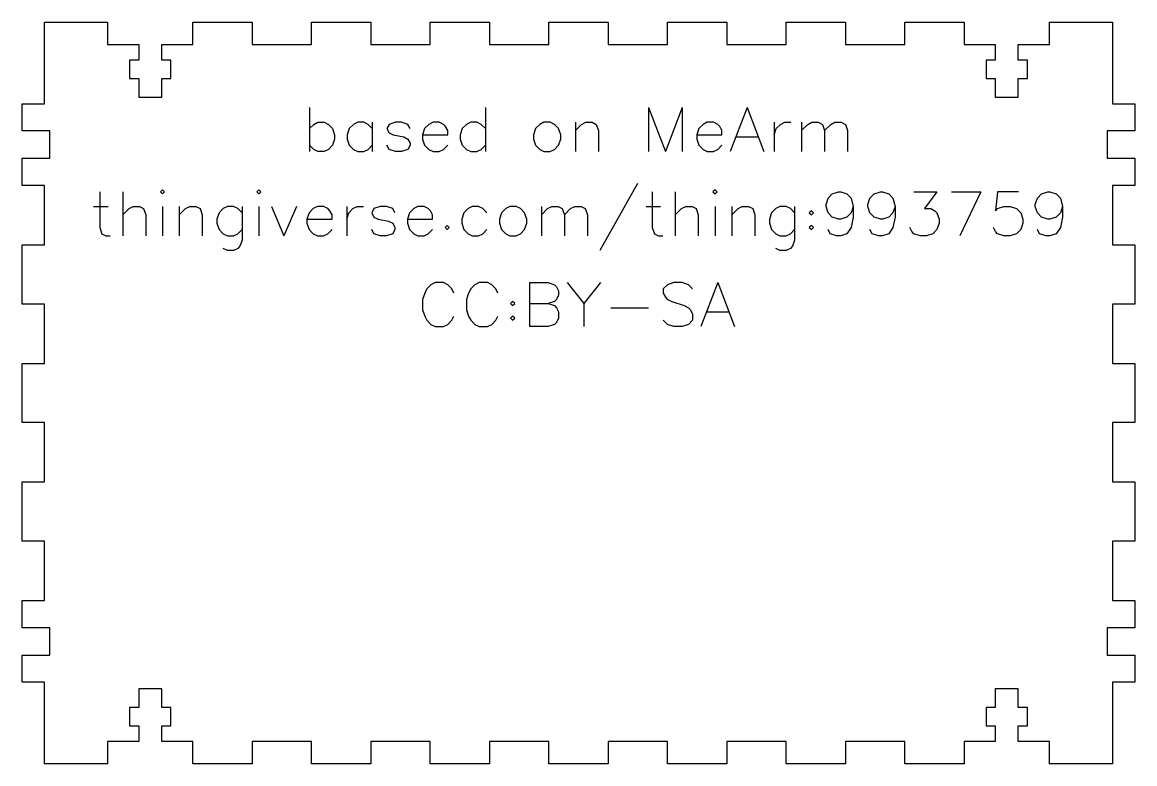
# Model space of a CAD drawing. Extents: x 0 to 304, y 0 to 201.
# Drawn here: x 153.8 to 303.8, y 0.1 to 100.1 of the extents above; entities that cross this region are included whole.
import ezdxf

# ---------------------------------------------------------------- set-up
doc = ezdxf.new("R2010")
doc.units = 0
doc.layers.get('0').update_dxf_attribs({"linetype": 'CONTINUOUS'})

msp = doc.modelspace()

# ---------------------------------------------------------------- linework, layer by layer
at = {"color": 1}
for p, q in [((156.768, 89.1275), (156.768, 100.127)), ((156.768, 100.127), (165.269, 100.127)), ((165.269, 100.127), (165.269, 97.1268)), ((176.769, 97.1268), (176.769, 100.127)), ((176.769, 100.127), (184.769, 100.127)), ((184.769, 100.127), (184.769, 97.1268)), ((192.768, 97.1268), (192.768, 100.127)), ((192.768, 100.127), (200.769, 100.127)), ((200.769, 100.127), (200.769, 97.1268)), ((208.769, 97.1268), (208.769, 100.127)), ((208.769, 100.127), (216.768, 100.127)), ((216.768, 100.127), (216.768, 97.1268)), ((224.769, 97.1268), (224.769, 100.127)), ((224.769, 100.127), (232.768, 100.127)), ((232.768, 100.127), (232.768, 97.1268)), ((240.769, 97.1268), (240.769, 100.127)), ((240.769, 100.127), (248.769, 100.127)), ((248.769, 100.127), (248.769, 97.1268)), ((256.769, 97.1268), (256.769, 100.127)), ((256.769, 100.127), (264.769, 100.127)), ((264.769, 100.127), (264.769, 97.1268)), ((272.769, 97.1268), (272.769, 100.127)), ((272.769, 100.127), (280.768, 100.127)), ((280.768, 100.127), (280.768, 97.1268)), ((292.269, 97.1268), (292.269, 100.127)), ((292.269, 100.127), (300.769, 100.127)), ((300.769, 100.127), (300.769, 89.1275)), ((165.269, 97.1268), (169.468, 97.1268)), ((169.468, 97.1268), (169.468, 95.0267)), ((172.569, 95.0267), (172.569, 97.1268)), ((172.569, 97.1268), (176.769, 97.1268)), ((184.769, 97.1268), (192.768, 97.1268)), ((200.769, 97.1268), (208.769, 97.1268)), ((216.768, 97.1268), (224.769, 97.1268)), ((232.768, 97.1268), (240.769, 97.1268)), ((248.769, 97.1268), (256.769, 97.1268)), ((264.769, 97.1268), (272.769, 97.1268)), ((280.768, 97.1268), (284.969, 97.1268)), ((284.969, 97.1268), (284.969, 95.0267)), ((288.069, 95.0267), (288.069, 97.1268)), ((288.069, 97.1268), (292.269, 97.1268)), ((169.468, 95.0267), (168.219, 95.0267)), ((168.219, 95.0267), (168.219, 92.5269)), ((173.819, 95.0267), (172.569, 95.0267)), ((173.819, 92.5269), (173.819, 95.0267)), ((284.969, 95.0267), (283.719, 95.0267)), ((283.719, 95.0267), (283.719, 92.5269)), ((289.319, 95.0267), (288.069, 95.0267)), ((289.319, 92.5269), (289.319, 95.0267)), ((168.219, 92.5269), (169.468, 92.5269)), ((169.468, 92.5269), (169.468, 90.0271)), ((172.569, 90.0271), (172.569, 92.5269)), ((172.569, 92.5269), (173.819, 92.5269)), ((283.719, 92.5269), (284.969, 92.5269)), ((284.969, 92.5269), (284.969, 90.0271)), ((288.069, 90.0271), (288.069, 92.5269)), ((288.069, 92.5269), (289.319, 92.5269)), ((169.468, 90.0271), (172.569, 90.0271)), ((284.969, 90.0271), (288.069, 90.0271)), ((153.768, 85.477), (153.768, 89.1275)), ((153.768, 89.1275), (156.768, 89.1275)), ((300.769, 89.1275), (303.769, 89.1275)), ((303.769, 89.1275), (303.769, 85.477)), ((157.468, 85.477), (153.768, 85.477)), ((157.468, 81.7771), (157.468, 85.477)), ((303.769, 85.477), (300.069, 85.477)), ((300.069, 85.477), (300.069, 81.7771)), ((153.768, 78.1265), (153.768, 81.7771)), ((153.768, 81.7771), (157.468, 81.7771)), ((300.069, 81.7771), (303.769, 81.7771)), ((303.769, 81.7771), (303.769, 78.1265)), ((156.768, 78.1265), (153.768, 78.1265)), ((156.768, 70.1269), (156.768, 78.1265)), ((303.769, 78.1265), (300.769, 78.1265)), ((300.769, 78.1265), (300.769, 70.1269)), ((153.768, 62.1273), (153.768, 70.1269)), ((153.768, 70.1269), (156.768, 70.1269)), ((300.769, 70.1269), (303.769, 70.1269)), ((303.769, 70.1269), (303.769, 62.1273)), ((156.768, 62.1273), (153.768, 62.1273)), ((156.768, 54.1267), (156.768, 62.1273)), ((303.769, 62.1273), (300.769, 62.1273)), ((300.769, 62.1273), (300.769, 54.1267)), ((153.768, 46.1271), (153.768, 54.1267)), ((153.768, 54.1267), (156.768, 54.1267)), ((300.769, 54.1267), (303.769, 54.1267)), ((303.769, 54.1267), (303.769, 46.1271)), ((156.768, 46.1271), (153.768, 46.1271)), ((156.768, 38.1275), (156.768, 46.1271)), ((303.769, 46.1271), (300.769, 46.1271)), ((300.769, 46.1271), (300.769, 38.1275)), ((153.768, 30.1267), (153.768, 38.1275)), ((153.768, 38.1275), (156.768, 38.1275)), ((300.769, 38.1275), (303.769, 38.1275)), ((303.769, 38.1275), (303.769, 30.1267)), ((156.768, 30.1267), (153.768, 30.1267)), ((156.768, 22.1272), (156.768, 30.1267)), ((303.769, 30.1267), (300.769, 30.1267)), ((300.769, 30.1267), (300.769, 22.1272)), ((153.768, 18.4767), (153.768, 22.1272)), ((153.768, 22.1272), (156.768, 22.1272)), ((300.769, 22.1272), (303.769, 22.1272)), ((303.769, 22.1272), (303.769, 18.4767)), ((157.468, 18.4767), (153.768, 18.4767)), ((157.468, 14.7767), (157.468, 18.4767)), ((303.769, 18.4767), (300.069, 18.4767)), ((300.069, 18.4767), (300.069, 14.7767)), ((153.768, 11.1277), (153.768, 14.7767)), ((153.768, 14.7767), (157.468, 14.7767)), ((300.069, 14.7767), (303.769, 14.7767)), ((303.769, 14.7767), (303.769, 11.1277)), ((156.768, 11.1277), (153.768, 11.1277)), ((156.768, 0.12678), (156.768, 11.1277)), ((303.769, 11.1277), (300.769, 11.1277)), ((300.769, 11.1277), (300.769, 0.12678)), ((172.569, 10.2264), (169.468, 10.2264)), ((169.468, 10.2264), (169.468, 7.72664)), ((172.569, 7.72664), (172.569, 10.2264)), ((288.069, 10.2264), (284.969, 10.2264)), ((284.969, 10.2264), (284.969, 7.72664)), ((288.069, 7.72664), (288.069, 10.2264)), ((169.468, 7.72664), (168.219, 7.72664)), ((168.219, 7.72664), (168.219, 5.2269)), ((173.819, 7.72664), (172.569, 7.72664)), ((173.819, 5.2269), (173.819, 7.72664)), ((284.969, 7.72664), (283.719, 7.72664)), ((283.719, 7.72664), (283.719, 5.2269)), ((289.319, 7.72664), (288.069, 7.72664)), ((289.319, 5.2269), (289.319, 7.72664)), ((168.219, 5.2269), (169.468, 5.2269)), ((169.468, 5.2269), (169.468, 3.12677)), ((172.569, 3.12677), (172.569, 5.2269)), ((172.569, 5.2269), (173.819, 5.2269)), ((283.719, 5.2269), (284.969, 5.2269)), ((284.969, 5.2269), (284.969, 3.12677)), ((288.069, 3.12677), (288.069, 5.2269)), ((288.069, 5.2269), (289.319, 5.2269)), ((169.468, 3.12677), (165.269, 3.12677)), ((165.269, 3.12677), (165.269, 0.12678)), ((176.769, 3.12677), (172.569, 3.12677)), ((176.769, 0.12678), (176.769, 3.12677)), ((192.768, 3.12677), (184.769, 3.12677)), ((184.769, 3.12677), (184.769, 0.12678)), ((192.768, 0.12678), (192.768, 3.12677)), ((208.769, 3.12677), (200.769, 3.12677)), ((200.769, 3.12677), (200.769, 0.12678)), ((208.769, 0.12678), (208.769, 3.12677)), ((224.769, 3.12677), (216.768, 3.12677)), ((216.768, 3.12677), (216.768, 0.12678)), ((224.769, 0.12678), (224.769, 3.12677)), ((240.769, 3.12677), (232.768, 3.12677)), ((232.768, 3.12677), (232.768, 0.12678)), ((240.769, 0.12678), (240.769, 3.12677)), ((256.769, 3.12677), (248.769, 3.12677)), ((248.769, 3.12677), (248.769, 0.12678)), ((256.769, 0.12678), (256.769, 3.12677)), ((272.769, 3.12677), (264.769, 3.12677)), ((264.769, 3.12677), (264.769, 0.12678)), ((272.769, 0.12678), (272.769, 3.12677)), ((284.969, 3.12677), (280.768, 3.12677)), ((280.768, 3.12677), (280.768, 0.12678)), ((292.269, 3.12677), (288.069, 3.12677)), ((292.269, 0.12678), (292.269, 3.12677)), ((165.269, 0.12678), (156.768, 0.12678)), ((184.769, 0.12678), (176.769, 0.12678)), ((200.769, 0.12678), (192.768, 0.12678)), ((216.768, 0.12678), (208.769, 0.12678)), ((232.768, 0.12678), (224.769, 0.12678)), ((248.769, 0.12678), (240.769, 0.12678)), ((264.769, 0.12678), (256.769, 0.12678)), ((280.768, 0.12678), (272.769, 0.12678)), ((300.769, 0.12678), (292.269, 0.12678))]:
    msp.add_line(p, q, dxfattribs=at)
at = {"color": 0}
for p, q in [((192.504, 88.6107), (192.504, 82.6851)), ((216.21, 88.6107), (216.21, 82.6851)), ((238.223, 88.6107), (238.223, 82.6851)), ((238.223, 88.6107), (240.482, 82.6851)), ((242.739, 88.6107), (240.482, 82.6851)), ((242.739, 88.6107), (242.739, 82.6851)), ((251.488, 88.6107), (249.23, 82.6851)), ((251.488, 88.6107), (253.745, 82.6851)), ((192.504, 85.7885), (193.067, 86.3533)), ((193.067, 86.3533), (193.632, 86.6359)), ((193.632, 86.6359), (194.478, 86.6359)), ((194.478, 86.6359), (195.043, 86.3533)), ((195.043, 86.3533), (195.608, 85.7885)), ((195.608, 85.7885), (195.889, 84.9422)), ((197.866, 85.7885), (197.583, 84.9422)), ((198.43, 86.3533), (197.866, 85.7885)), ((198.994, 86.6359), (198.43, 86.3533)), ((199.842, 86.6359), (198.994, 86.6359)), ((200.405, 86.3533), (199.842, 86.6359)), ((200.97, 85.7885), (200.405, 86.3533)), ((200.97, 86.6359), (200.97, 82.6851)), ((203.228, 86.3533), (202.945, 85.7885)), ((202.945, 85.7885), (203.228, 85.2248)), ((204.075, 86.6359), (203.228, 86.3533)), ((204.921, 86.6359), (204.075, 86.6359)), ((205.767, 86.3533), (204.921, 86.6359)), ((206.05, 85.7885), (205.767, 86.3533)), ((208.026, 85.7885), (207.743, 84.9422)), ((208.589, 86.3533), (208.026, 85.7885)), ((209.155, 86.6359), (208.589, 86.3533)), ((210, 86.6359), (209.155, 86.6359)), ((210.566, 86.3533), (210, 86.6359)), ((210.848, 86.0707), (210.566, 86.3533)), ((211.13, 85.5073), (210.848, 86.0707)), ((211.13, 84.9422), (211.13, 85.5073)), ((213.105, 85.7885), (212.823, 84.9422)), ((213.67, 86.3533), (213.105, 85.7885)), ((214.234, 86.6359), (213.67, 86.3533)), ((215.082, 86.6359), (214.234, 86.6359)), ((215.645, 86.3533), (215.082, 86.6359)), ((216.21, 85.7885), (215.645, 86.3533)), ((222.983, 85.7885), (222.7, 84.9422)), ((223.548, 86.3533), (222.983, 85.7885)), ((224.112, 86.6359), (223.548, 86.3533)), ((224.959, 86.6359), (224.112, 86.6359)), ((225.523, 86.3533), (224.959, 86.6359)), ((226.088, 85.7885), (225.523, 86.3533)), ((226.37, 84.9422), (226.088, 85.7885)), ((228.345, 86.6359), (228.345, 82.6851)), ((228.345, 85.5073), (229.193, 86.3533)), ((229.193, 86.3533), (229.756, 86.6359)), ((229.756, 86.6359), (230.604, 86.6359)), ((230.604, 86.6359), (231.167, 86.3533)), ((231.167, 86.3533), (231.45, 85.5073)), ((231.45, 85.5073), (231.45, 82.6851)), ((244.997, 85.7885), (244.715, 84.9422)), ((245.561, 86.3533), (244.997, 85.7885)), ((246.126, 86.6359), (245.561, 86.3533)), ((246.972, 86.6359), (246.126, 86.6359)), ((247.537, 86.3533), (246.972, 86.6359)), ((247.819, 86.0707), (247.537, 86.3533)), ((248.1, 85.5073), (247.819, 86.0707)), ((248.1, 84.9422), (248.1, 85.5073)), ((255.156, 86.6359), (255.156, 82.6851)), ((255.156, 84.9422), (255.439, 85.7885)), ((255.439, 85.7885), (256.004, 86.3533)), ((256.004, 86.3533), (256.567, 86.6359)), ((256.567, 86.6359), (257.415, 86.6359)), ((258.826, 86.6359), (258.826, 82.6851)), ((258.826, 85.5073), (259.672, 86.3533)), ((259.672, 86.3533), (260.237, 86.6359)), ((260.237, 86.6359), (261.083, 86.6359)), ((261.083, 86.6359), (261.648, 86.3533)), ((261.648, 86.3533), (261.93, 85.5073)), ((261.93, 85.5073), (262.777, 86.3533)), ((261.93, 85.5073), (261.93, 82.6851)), ((262.777, 86.3533), (263.342, 86.6359)), ((263.342, 86.6359), (264.188, 86.6359)), ((264.188, 86.6359), (264.753, 86.3533)), ((264.753, 86.3533), (265.034, 85.5073)), ((265.034, 85.5073), (265.034, 82.6851)), ((195.889, 84.3774), (195.608, 83.5311)), ((195.889, 84.9422), (195.889, 84.3774)), ((197.583, 84.9422), (197.583, 84.3774)), ((197.583, 84.3774), (197.866, 83.5311)), ((203.228, 85.2248), (203.793, 84.9422)), ((203.793, 84.9422), (205.204, 84.6596)), ((205.204, 84.6596), (205.767, 84.3774)), ((205.767, 84.3774), (206.05, 83.8137)), ((207.743, 84.9422), (211.13, 84.9422)), ((207.743, 84.9422), (207.743, 84.3774)), ((207.743, 84.3774), (208.026, 83.5311)), ((212.823, 84.9422), (212.823, 84.3774)), ((212.823, 84.3774), (213.105, 83.5311)), ((222.7, 84.9422), (222.7, 84.3774)), ((222.7, 84.3774), (222.983, 83.5311)), ((226.088, 83.5311), (226.37, 84.3774)), ((226.37, 84.3774), (226.37, 84.9422)), ((244.715, 84.9422), (248.1, 84.9422)), ((244.715, 84.9422), (244.715, 84.3774)), ((244.715, 84.3774), (244.997, 83.5311)), ((250.077, 84.6596), (252.899, 84.6596)), ((193.067, 82.9663), (192.504, 83.5311)), ((193.632, 82.6851), (193.067, 82.9663)), ((194.478, 82.6851), (193.632, 82.6851)), ((195.043, 82.9663), (194.478, 82.6851)), ((195.608, 83.5311), (195.043, 82.9663)), ((197.866, 83.5311), (198.43, 82.9663)), ((198.43, 82.9663), (198.994, 82.6851)), ((198.994, 82.6851), (199.842, 82.6851)), ((199.842, 82.6851), (200.405, 82.9663)), ((200.405, 82.9663), (200.97, 83.5311)), ((203.228, 82.9663), (202.945, 83.5311)), ((204.075, 82.6851), (203.228, 82.9663)), ((204.921, 82.6851), (204.075, 82.6851)), ((205.767, 82.9663), (204.921, 82.6851)), ((206.05, 83.5311), (205.767, 82.9663)), ((206.05, 83.8137), (206.05, 83.5311)), ((208.026, 83.5311), (208.589, 82.9663)), ((208.589, 82.9663), (209.155, 82.6851)), ((209.155, 82.6851), (210, 82.6851)), ((210, 82.6851), (210.566, 82.9663)), ((210.566, 82.9663), (211.13, 83.5311)), ((213.105, 83.5311), (213.67, 82.9663)), ((213.67, 82.9663), (214.234, 82.6851)), ((214.234, 82.6851), (215.082, 82.6851)), ((215.082, 82.6851), (215.645, 82.9663)), ((215.645, 82.9663), (216.21, 83.5311)), ((222.983, 83.5311), (223.548, 82.9663)), ((223.548, 82.9663), (224.112, 82.6851)), ((224.112, 82.6851), (224.959, 82.6851)), ((224.959, 82.6851), (225.523, 82.9663)), ((225.523, 82.9663), (226.088, 83.5311)), ((244.997, 83.5311), (245.561, 82.9663)), ((245.561, 82.9663), (246.126, 82.6851)), ((246.126, 82.6851), (246.972, 82.6851)), ((246.972, 82.6851), (247.537, 82.9663)), ((247.537, 82.9663), (248.1, 83.5311)), ((236.741, 78.3773), (231.662, 69.3455)), ((164.211, 77.2488), (164.211, 72.4503)), ((167.314, 77.2488), (167.314, 71.3218)), ((172.678, 77.531), (172.395, 77.2488)), ((172.395, 77.2488), (172.678, 76.9662)), ((172.959, 77.2488), (172.678, 77.531)), ((172.678, 76.9662), (172.959, 77.2488)), ((185.659, 77.531), (185.378, 77.2488)), ((185.378, 77.2488), (185.659, 76.9662)), ((185.941, 77.2488), (185.659, 77.531)), ((185.659, 76.9662), (185.941, 77.2488)), ((238.718, 77.2488), (238.718, 72.4503)), ((241.822, 77.2488), (241.822, 71.3218)), ((247.184, 77.531), (246.902, 77.2488)), ((246.902, 77.2488), (247.184, 76.9662)), ((247.467, 77.2488), (247.184, 77.531)), ((247.184, 76.9662), (247.467, 77.2488)), ((262.424, 76.4011), (262.989, 76.9662)), ((262.989, 76.9662), (263.835, 77.2488)), ((263.835, 77.2488), (264.118, 77.2488)), ((264.118, 77.2488), (264.964, 76.9662)), ((264.964, 76.9662), (265.529, 76.4011)), ((268.068, 76.4011), (268.633, 76.9662)), ((268.633, 76.9662), (269.48, 77.2488)), ((269.48, 77.2488), (269.762, 77.2488)), ((269.762, 77.2488), (270.608, 76.9662)), ((270.608, 76.9662), (271.173, 76.4011)), ((273.995, 77.2488), (277.1, 77.2488)), ((277.1, 77.2488), (275.407, 74.99)), ((279.075, 77.2488), (283.025, 77.2488)), ((283.025, 77.2488), (280.203, 71.3218)), ((285.284, 77.2488), (285.002, 74.7088)), ((288.107, 77.2488), (285.284, 77.2488)), ((290.646, 76.4011), (291.211, 76.9662)), ((291.211, 76.9662), (292.057, 77.2488)), ((292.057, 77.2488), (292.34, 77.2488)), ((292.34, 77.2488), (293.186, 76.9662)), ((293.186, 76.9662), (293.751, 76.4011)), ((163.364, 75.2725), (165.34, 75.2725)), ((168.162, 74.99), (168.726, 75.2725)), ((168.726, 75.2725), (169.573, 75.2725)), ((169.573, 75.2725), (170.137, 74.99)), ((172.678, 75.2725), (172.678, 71.3218)), ((174.935, 75.2725), (174.935, 71.3218)), ((175.781, 74.99), (176.346, 75.2725)), ((176.346, 75.2725), (177.192, 75.2725)), ((177.192, 75.2725), (177.757, 74.99)), ((181.425, 75.2725), (180.862, 74.99)), ((182.273, 75.2725), (181.425, 75.2725)), ((182.837, 74.99), (182.273, 75.2725)), ((183.402, 75.2725), (183.402, 70.7566)), ((185.659, 75.2725), (185.659, 71.3218)), ((187.353, 75.2725), (189.046, 71.3218)), ((190.74, 75.2725), (189.046, 71.3218)), ((193.562, 75.2725), (192.997, 74.99)), ((194.408, 75.2725), (193.562, 75.2725)), ((194.973, 74.99), (194.408, 75.2725)), ((197.513, 75.2725), (197.513, 71.3218)), ((198.359, 74.99), (198.924, 75.2725)), ((198.924, 75.2725), (199.77, 75.2725)), ((202.029, 75.2725), (201.181, 74.99)), ((202.875, 75.2725), (202.029, 75.2725)), ((203.722, 74.99), (202.875, 75.2725)), ((207.108, 75.2725), (206.544, 74.99)), ((207.955, 75.2725), (207.108, 75.2725)), ((208.519, 74.99), (207.955, 75.2725)), ((214.446, 75.2725), (213.881, 74.99)), ((215.292, 75.2725), (214.446, 75.2725)), ((215.857, 74.99), (215.292, 75.2725)), ((219.525, 75.2725), (218.962, 74.99)), ((220.373, 75.2725), (219.525, 75.2725)), ((220.937, 74.99), (220.373, 75.2725)), ((223.759, 75.2725), (223.759, 71.3218)), ((224.607, 74.99), (225.17, 75.2725)), ((225.17, 75.2725), (226.018, 75.2725)), ((226.018, 75.2725), (226.581, 74.99)), ((227.711, 74.99), (228.275, 75.2725)), ((228.275, 75.2725), (229.122, 75.2725)), ((229.122, 75.2725), (229.686, 74.99)), ((237.87, 75.2725), (239.846, 75.2725)), ((242.668, 74.99), (243.233, 75.2725)), ((243.233, 75.2725), (244.08, 75.2725)), ((244.08, 75.2725), (244.644, 74.99)), ((247.184, 75.2725), (247.184, 71.3218)), ((249.441, 75.2725), (249.441, 71.3218)), ((250.289, 74.99), (250.853, 75.2725)), ((250.853, 75.2725), (251.7, 75.2725)), ((251.7, 75.2725), (252.264, 74.99)), ((255.933, 75.2725), (255.368, 74.99)), ((256.78, 75.2725), (255.933, 75.2725)), ((257.344, 74.99), (256.78, 75.2725)), ((257.908, 75.2725), (257.908, 70.7566)), ((262.141, 75.5551), (262.424, 76.4011)), ((262.141, 75.2725), (262.141, 75.5551)), ((262.424, 74.4266), (262.141, 75.2725)), ((265.529, 76.4011), (265.811, 75.2725)), ((265.811, 75.2725), (265.529, 74.4266)), ((265.811, 75.2725), (265.811, 73.8614)), ((267.786, 75.5551), (268.068, 76.4011)), ((267.786, 75.2725), (267.786, 75.5551)), ((268.068, 74.4266), (267.786, 75.2725)), ((271.173, 76.4011), (271.455, 75.2725)), ((271.455, 75.2725), (271.173, 74.4266)), ((271.455, 75.2725), (271.455, 73.8614)), ((285.284, 74.99), (286.13, 75.2725)), ((286.13, 75.2725), (286.978, 75.2725)), ((286.978, 75.2725), (287.824, 74.99)), ((290.364, 75.5551), (290.646, 76.4011)), ((290.364, 75.2725), (290.364, 75.5551)), ((290.646, 74.4266), (290.364, 75.2725)), ((293.751, 76.4011), (294.033, 75.2725)), ((294.033, 75.2725), (293.751, 74.4266)), ((294.033, 75.2725), (294.033, 73.8614)), ((167.314, 74.144), (168.162, 74.99)), ((170.137, 74.99), (170.419, 74.144)), ((170.419, 74.144), (170.419, 71.3218)), ((174.935, 74.144), (175.781, 74.99)), ((177.757, 74.99), (178.04, 74.144)), ((178.04, 74.144), (178.04, 71.3218)), ((180.297, 74.4266), (180.014, 73.5789)), ((180.014, 73.5789), (180.014, 73.0155)), ((180.862, 74.99), (180.297, 74.4266)), ((183.402, 74.4266), (182.837, 74.99)), ((192.433, 74.4266), (192.151, 73.5789)), ((192.151, 73.5789), (195.537, 73.5789)), ((192.151, 73.5789), (192.151, 73.0155)), ((192.997, 74.99), (192.433, 74.4266)), ((195.255, 74.7088), (194.973, 74.99)), ((195.537, 74.144), (195.255, 74.7088)), ((195.537, 73.5789), (195.537, 74.144)), ((197.513, 73.5789), (197.795, 74.4266)), ((197.795, 74.4266), (198.359, 74.99)), ((201.181, 74.99), (200.9, 74.4266)), ((200.9, 74.4266), (201.181, 73.8614)), ((201.181, 73.8614), (201.746, 73.5789)), ((201.746, 73.5789), (203.157, 73.2977)), ((204.003, 74.4266), (203.722, 74.99)), ((205.98, 74.4266), (205.697, 73.5789)), ((205.697, 73.5789), (209.084, 73.5789)), ((205.697, 73.5789), (205.697, 73.0155)), ((206.544, 74.99), (205.98, 74.4266)), ((208.802, 74.7088), (208.519, 74.99)), ((209.084, 74.144), (208.802, 74.7088)), ((209.084, 73.5789), (209.084, 74.144)), ((213.318, 74.4266), (213.035, 73.5789)), ((213.035, 73.5789), (213.035, 73.0155)), ((213.881, 74.99), (213.318, 74.4266)), ((216.422, 74.4266), (215.857, 74.99)), ((218.397, 74.4266), (218.114, 73.5789)), ((218.114, 73.5789), (218.114, 73.0155)), ((218.962, 74.99), (218.397, 74.4266)), ((221.502, 74.4266), (220.937, 74.99)), ((221.784, 73.5789), (221.502, 74.4266)), ((221.784, 73.0155), (221.784, 73.5789)), ((223.759, 74.144), (224.607, 74.99)), ((226.581, 74.99), (226.864, 74.144)), ((226.864, 74.144), (227.711, 74.99)), ((226.864, 74.144), (226.864, 71.3218)), ((229.686, 74.99), (229.968, 74.144)), ((229.968, 74.144), (229.968, 71.3218)), ((241.822, 74.144), (242.668, 74.99)), ((244.644, 74.99), (244.925, 74.144)), ((244.925, 74.144), (244.925, 71.3218)), ((249.441, 74.144), (250.289, 74.99)), ((252.264, 74.99), (252.546, 74.144)), ((252.546, 74.144), (252.546, 71.3218)), ((254.803, 74.4266), (254.522, 73.5789)), ((254.522, 73.5789), (254.522, 73.0155)), ((255.368, 74.99), (254.803, 74.4266)), ((257.908, 74.4266), (257.344, 74.99)), ((260.167, 74.7088), (259.884, 74.4266)), ((259.884, 74.4266), (260.167, 74.144)), ((260.448, 74.4266), (260.167, 74.7088)), ((260.167, 74.144), (260.448, 74.4266)), ((262.989, 73.8614), (262.424, 74.4266)), ((263.835, 73.5789), (262.989, 73.8614)), ((264.118, 73.5789), (263.835, 73.5789)), ((264.964, 73.8614), (264.118, 73.5789)), ((265.529, 74.4266), (264.964, 73.8614)), ((265.811, 73.8614), (265.529, 72.4503)), ((268.633, 73.8614), (268.068, 74.4266)), ((269.48, 73.5789), (268.633, 73.8614)), ((269.762, 73.5789), (269.48, 73.5789)), ((270.608, 73.8614), (269.762, 73.5789)), ((271.173, 74.4266), (270.608, 73.8614)), ((271.455, 73.8614), (271.173, 72.4503)), ((275.407, 74.99), (276.253, 74.99)), ((276.253, 74.99), (276.818, 74.7088)), ((276.818, 74.7088), (277.1, 74.4266)), ((277.1, 74.4266), (277.381, 73.5789)), ((277.381, 73.5789), (277.381, 73.0155)), ((285.002, 74.7088), (285.284, 74.99)), ((287.824, 74.99), (288.389, 74.4266)), ((288.389, 74.4266), (288.67, 73.5789)), ((288.67, 73.5789), (288.67, 73.0155)), ((291.211, 73.8614), (290.646, 74.4266)), ((292.057, 73.5789), (291.211, 73.8614)), ((292.34, 73.5789), (292.057, 73.5789)), ((293.186, 73.8614), (292.34, 73.5789)), ((293.751, 74.4266), (293.186, 73.8614)), ((294.033, 73.8614), (293.751, 72.4503)), ((164.211, 72.4503), (164.492, 71.6044)), ((180.014, 73.0155), (180.297, 72.1678)), ((180.297, 72.1678), (180.862, 71.6044)), ((182.837, 71.6044), (183.402, 72.1678)), ((192.151, 73.0155), (192.433, 72.1678)), ((192.433, 72.1678), (192.997, 71.6044)), ((194.973, 71.6044), (195.537, 72.1678)), ((201.181, 71.6044), (200.9, 72.1678)), ((203.157, 73.2977), (203.722, 73.0155)), ((203.722, 73.0155), (204.003, 72.4503)), ((204.003, 72.1678), (203.722, 71.6044)), ((204.003, 72.4503), (204.003, 72.1678)), ((205.697, 73.0155), (205.98, 72.1678)), ((205.98, 72.1678), (206.544, 71.6044)), ((208.519, 71.6044), (209.084, 72.1678)), ((211.059, 72.7329), (210.778, 72.4503)), ((210.778, 72.4503), (211.059, 72.1678)), ((211.341, 72.4503), (211.059, 72.7329)), ((211.059, 72.1678), (211.341, 72.4503)), ((213.035, 73.0155), (213.318, 72.1678)), ((213.318, 72.1678), (213.881, 71.6044)), ((215.857, 71.6044), (216.422, 72.1678)), ((218.114, 73.0155), (218.397, 72.1678)), ((218.397, 72.1678), (218.962, 71.6044)), ((220.937, 71.6044), (221.502, 72.1678)), ((221.502, 72.1678), (221.784, 73.0155)), ((238.718, 72.4503), (239, 71.6044)), ((254.522, 73.0155), (254.803, 72.1678)), ((254.803, 72.1678), (255.368, 71.6044)), ((257.344, 71.6044), (257.908, 72.1678)), ((260.167, 72.7329), (259.884, 72.4503)), ((259.884, 72.4503), (260.167, 72.1678)), ((260.448, 72.4503), (260.167, 72.7329)), ((260.167, 72.1678), (260.448, 72.4503)), ((262.707, 71.6044), (262.424, 72.1678)), ((265.529, 72.4503), (264.964, 71.6044)), ((268.351, 71.6044), (268.068, 72.1678)), ((271.173, 72.4503), (270.608, 71.6044)), ((273.713, 71.8866), (273.43, 72.4503)), ((277.1, 72.1678), (276.535, 71.6044)), ((277.381, 73.0155), (277.1, 72.1678)), ((285.002, 71.8866), (284.719, 72.4503)), ((288.389, 72.1678), (287.824, 71.6044)), ((288.67, 73.0155), (288.389, 72.1678)), ((290.929, 71.6044), (290.646, 72.1678)), ((293.751, 72.4503), (293.186, 71.6044)), ((164.492, 71.6044), (165.057, 71.3218)), ((165.057, 71.3218), (165.622, 71.3218)), ((180.862, 71.6044), (181.425, 71.3218)), ((181.425, 71.3218), (182.273, 71.3218)), ((182.273, 71.3218), (182.837, 71.6044)), ((183.402, 70.7566), (183.119, 69.9107)), ((192.997, 71.6044), (193.562, 71.3218)), ((193.562, 71.3218), (194.408, 71.3218)), ((194.408, 71.3218), (194.973, 71.6044)), ((202.029, 71.3218), (201.181, 71.6044)), ((202.875, 71.3218), (202.029, 71.3218)), ((203.722, 71.6044), (202.875, 71.3218)), ((206.544, 71.6044), (207.108, 71.3218)), ((207.108, 71.3218), (207.955, 71.3218)), ((207.955, 71.3218), (208.519, 71.6044)), ((213.881, 71.6044), (214.446, 71.3218)), ((214.446, 71.3218), (215.292, 71.3218)), ((215.292, 71.3218), (215.857, 71.6044)), ((218.962, 71.6044), (219.525, 71.3218)), ((219.525, 71.3218), (220.373, 71.3218)), ((220.373, 71.3218), (220.937, 71.6044)), ((239, 71.6044), (239.564, 71.3218)), ((239.564, 71.3218), (240.129, 71.3218)), ((255.368, 71.6044), (255.933, 71.3218)), ((255.933, 71.3218), (256.78, 71.3218)), ((256.78, 71.3218), (257.344, 71.6044)), ((257.908, 70.7566), (257.625, 69.9107)), ((263.553, 71.3218), (262.707, 71.6044)), ((264.118, 71.3218), (263.553, 71.3218)), ((264.964, 71.6044), (264.118, 71.3218)), ((269.197, 71.3218), (268.351, 71.6044)), ((269.762, 71.3218), (269.197, 71.3218)), ((270.608, 71.6044), (269.762, 71.3218)), ((273.995, 71.6044), (273.713, 71.8866)), ((274.841, 71.3218), (273.995, 71.6044)), ((275.689, 71.3218), (274.841, 71.3218)), ((276.535, 71.6044), (275.689, 71.3218)), ((285.284, 71.6044), (285.002, 71.8866)), ((286.13, 71.3218), (285.284, 71.6044)), ((286.978, 71.3218), (286.13, 71.3218)), ((287.824, 71.6044), (286.978, 71.3218)), ((291.775, 71.3218), (290.929, 71.6044)), ((292.34, 71.3218), (291.775, 71.3218)), ((293.186, 71.6044), (292.34, 71.3218)), ((181.425, 69.3455), (180.862, 69.6281)), ((182.273, 69.3455), (181.425, 69.3455)), ((182.837, 69.6281), (182.273, 69.3455)), ((183.119, 69.9107), (182.837, 69.6281)), ((255.933, 69.3455), (255.368, 69.6281)), ((256.78, 69.3455), (255.933, 69.3455)), ((257.344, 69.6281), (256.78, 69.3455)), ((257.625, 69.9107), (257.344, 69.6281)), ((208.876, 64.7305), (208.312, 64.1657)), ((209.441, 65.0117), (208.876, 64.7305)), ((210.57, 65.0117), (209.441, 65.0117)), ((211.135, 64.7305), (210.57, 65.0117)), ((211.698, 64.1657), (211.135, 64.7305)), ((214.803, 64.7305), (214.239, 64.1657)), ((215.368, 65.0117), (214.803, 64.7305)), ((216.497, 65.0117), (215.368, 65.0117)), ((217.062, 64.7305), (216.497, 65.0117)), ((217.625, 64.1657), (217.062, 64.7305)), ((222.141, 65.0117), (222.141, 59.086)), ((222.141, 65.0117), (224.681, 65.0117)), ((224.681, 65.0117), (225.528, 64.7305)), ((225.528, 64.7305), (225.81, 64.4483)), ((227.221, 65.0117), (229.479, 62.1894)), ((231.737, 65.0117), (229.479, 62.1894)), ((240.768, 64.7305), (240.203, 64.1657)), ((241.614, 65.0117), (240.768, 64.7305)), ((242.743, 65.0117), (241.614, 65.0117)), ((243.59, 64.7305), (242.743, 65.0117)), ((244.154, 64.1657), (243.59, 64.7305)), ((247.541, 65.0117), (245.284, 59.086)), ((247.541, 65.0117), (249.798, 59.086)), ((208.03, 63.6005), (207.748, 62.7546)), ((208.312, 64.1657), (208.03, 63.6005)), ((211.981, 63.6005), (211.698, 64.1657)), ((213.957, 63.6005), (213.674, 62.7546)), ((214.239, 64.1657), (213.957, 63.6005)), ((217.908, 63.6005), (217.625, 64.1657)), ((225.81, 64.4483), (226.092, 63.8831)), ((226.092, 63.3194), (225.81, 62.7546)), ((226.092, 63.8831), (226.092, 63.3194)), ((240.203, 64.1657), (240.203, 63.6005)), ((240.203, 63.6005), (240.485, 63.0372)), ((240.485, 63.0372), (240.768, 62.7546)), ((207.748, 62.7546), (207.748, 61.3435)), ((213.674, 62.7546), (213.674, 61.3435)), ((219.884, 62.472), (219.601, 62.1894)), ((219.601, 62.1894), (219.884, 61.9083)), ((220.165, 62.1894), (219.884, 62.472)), ((219.884, 61.9083), (220.165, 62.1894)), ((222.141, 62.1894), (224.681, 62.1894)), ((225.528, 62.472), (224.681, 62.1894)), ((224.681, 62.1894), (225.528, 61.9083)), ((225.81, 62.7546), (225.528, 62.472)), ((225.528, 61.9083), (225.81, 61.626)), ((225.81, 61.626), (226.092, 61.0609)), ((229.479, 62.1894), (229.479, 59.086)), ((233.148, 61.626), (238.228, 61.626)), ((240.768, 62.7546), (241.332, 62.472)), ((241.332, 62.472), (243.025, 61.9083)), ((243.025, 61.9083), (243.59, 61.626)), ((243.59, 61.626), (243.873, 61.3435)), ((207.748, 61.3435), (208.03, 60.4972)), ((208.03, 60.4972), (208.312, 59.9324)), ((211.698, 59.9324), (211.981, 60.4972)), ((213.674, 61.3435), (213.957, 60.4972)), ((213.957, 60.4972), (214.239, 59.9324)), ((217.625, 59.9324), (217.908, 60.4972)), ((219.884, 60.4972), (219.601, 60.2149)), ((219.601, 60.2149), (219.884, 59.9324)), ((220.165, 60.2149), (219.884, 60.4972)), ((219.884, 59.9324), (220.165, 60.2149)), ((226.092, 60.2149), (225.81, 59.6498)), ((226.092, 61.0609), (226.092, 60.2149)), ((243.873, 61.3435), (244.154, 60.7783)), ((244.154, 60.7783), (244.154, 59.9324)), ((246.13, 61.0609), (248.952, 61.0609)), ((208.312, 59.9324), (208.876, 59.3672)), ((208.876, 59.3672), (209.441, 59.086)), ((209.441, 59.086), (210.57, 59.086)), ((210.57, 59.086), (211.135, 59.3672)), ((211.135, 59.3672), (211.698, 59.9324)), ((214.239, 59.9324), (214.803, 59.3672)), ((214.803, 59.3672), (215.368, 59.086)), ((215.368, 59.086), (216.497, 59.086)), ((216.497, 59.086), (217.062, 59.3672)), ((217.062, 59.3672), (217.625, 59.9324)), ((224.681, 59.086), (222.141, 59.086)), ((225.528, 59.3672), (224.681, 59.086)), ((225.81, 59.6498), (225.528, 59.3672)), ((240.768, 59.3672), (240.203, 59.9324)), ((241.614, 59.086), (240.768, 59.3672)), ((242.743, 59.086), (241.614, 59.086)), ((243.59, 59.3672), (242.743, 59.086)), ((244.154, 59.9324), (243.59, 59.3672))]:
    msp.add_line(p, q, dxfattribs=at)

doc.saveas('drawing.dxf')
